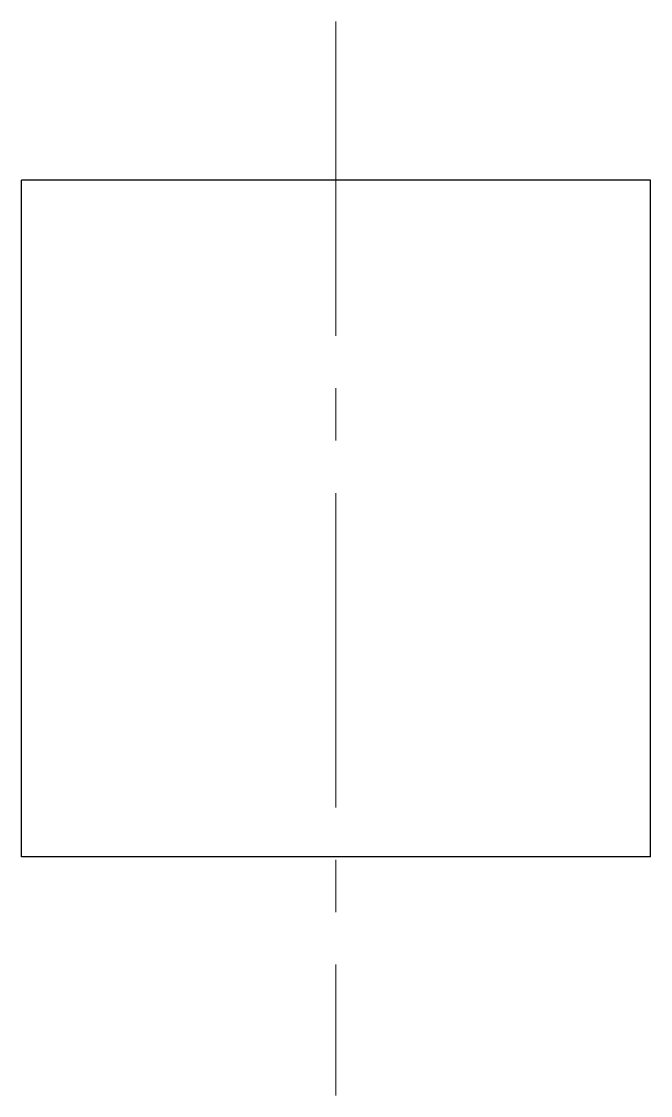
# Paper-space layout '布局1' of a CAD drawing. Header units: millimetres. Extents: x -730 to 888, y -2912 to -1856.
# Drawn here: x 876.38 to 887.81, y -1923.98 to -1904.46 of the extents above; entities outside this region: 34.
import ezdxf

# ---------------------------------------------------------------- set-up
doc = ezdxf.new("R2010")
doc.units = ezdxf.units.MM
doc.header["$PDMODE"] = 1
doc.linetypes.add('CENTER2', pattern=[28.575, 19.05, -3.175, 3.175, -3.175])
for name, color, linetype, lineweight in [('1粗实线', 7, 'Continuous', 30), ('3中心线', 1, 'CENTER2', 18), ('8标注', 3, 'Continuous', 18)]:
    doc.layers.add(name, color=color, linetype=linetype, lineweight=lineweight)

psp = doc.layouts.new('布局1')

# ---------------------------------------------------------------- linework, layer by layer
at = {"layer": '1粗实线'}
for p, q in [((887.811, -1907.343), (876.381, -1907.343)), ((876.381, -1919.643), (876.381, -1907.343)), ((887.811, -1919.643), (887.811, -1907.343)), ((887.811, -1919.643), (876.381, -1919.643))]:
    psp.add_line(p, q, dxfattribs=at)
at = {"layer": '1粗实线', "color": 0, "linetype": 'ByBlock'}
for p in [(-690.43, -1855.503), (-717.114, -1860.227), (-698.378, -1863.903), (-687.179, -1863.903), (-687.179, -1871.103), (-711.179, -1878.549), (-687.179, -1878.549), (-690.43, -1879.503), (-703.375, -2887.715), (-730.059, -2892.44), (-711.323, -2896.115), (-700.124, -2896.115), (-700.124, -2903.315), (-724.124, -2910.761), (-700.124, -2910.761), (-703.375, -2911.715)]:
    psp.add_point(p, dxfattribs=at)
at = {"layer": '1粗实线', "linetype": 'ByBlock'}
for p in [(-688.139, -1855.503), (-710.496, -1864.623), (-710.219, -1865.103), (-710.219, -1869.903), (-710.496, -1870.383), (-711.179, -1871.566), (-711.179, -1878.543), (-711.179, -1878.543), (-701.084, -2887.715), (-723.441, -2896.835), (-723.164, -2897.315), (-723.164, -2902.115), (-723.441, -2902.595), (-724.124, -2903.778), (-724.124, -2910.755), (-724.124, -2910.755)]:
    psp.add_point(p, dxfattribs=at)
at = {"layer": '3中心线', "ltscale": 0.3}
psp.add_line((882.096, -1904.456), (882.096, -1923.983), dxfattribs=at)
at = {"layer": '8标注'}
for p in [(-711.179, -1863.44), (-724.124, -2895.652)]:
    psp.add_point(p, dxfattribs=at)

doc.saveas('drawing.dxf')
